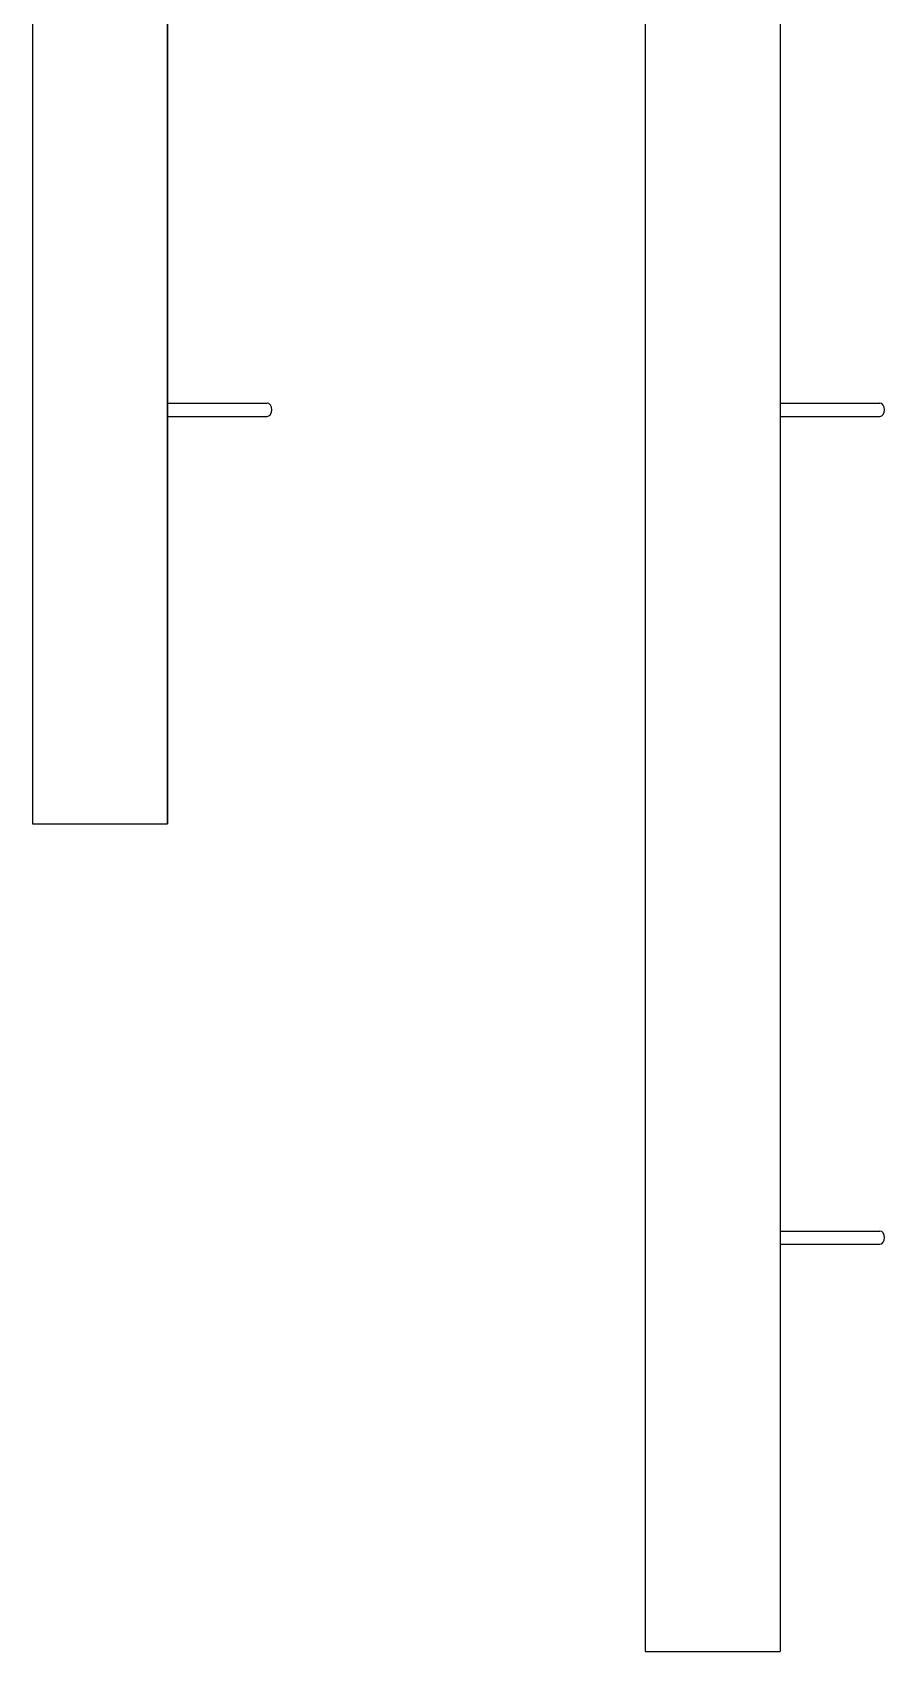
# Model space of a CAD drawing. Header units: millimetres. Extents: x 1092 to 2892, y 362 to 2574.
# Drawn here: x 2202 to 2717, y 362 to 1340 of the extents above; entities that cross this region are included whole.
import ezdxf

# ---------------------------------------------------------------- set-up
doc = ezdxf.new("R2010")
doc.units = ezdxf.units.MM
doc.header["$LTSCALE"] = 5
doc.layers.add('HALFEN', color=2, linetype='CONTINUOUS')

msp = doc.modelspace()

# ---------------------------------------------------------------- linework, layer by layer
at = {"layer": 'HALFEN'}
for p, q in [((2202.25, 2361.72), (2202.25, 861.72)), ((2283.63, 2361.72), (2283.63, 861.72)), ((2283.74, 2361.72), (2283.74, 861.72)), ((2572.25, 2361.72), (2572.25, 361.72)), ((2653.63, 2361.72), (2653.63, 361.72)), ((2653.74, 2361.72), (2653.74, 361.72)), ((2283.63, 1115.72), (2343.95, 1115.72)), ((2653.63, 1115.72), (2713.95, 1115.72)), ((2283.63, 1107.72), (2343.95, 1107.72)), ((2653.63, 1107.72), (2713.95, 1107.72)), ((2202.25, 861.72), (2283.74, 861.72)), ((2653.63, 615.72), (2713.95, 615.72)), ((2653.63, 607.72), (2713.95, 607.72)), ((2572.25, 361.72), (2653.74, 361.72))]:
    msp.add_line(p, q, dxfattribs=at)
for centre in [(2343.95, 1111.72), (2713.95, 1111.72), (2713.95, 611.72)]:
    msp.add_ellipse(centre, major_axis=(0, 4), ratio=0.707107, start_param=3.141593, end_param=6.283185, dxfattribs=at)

doc.saveas('drawing.dxf')
